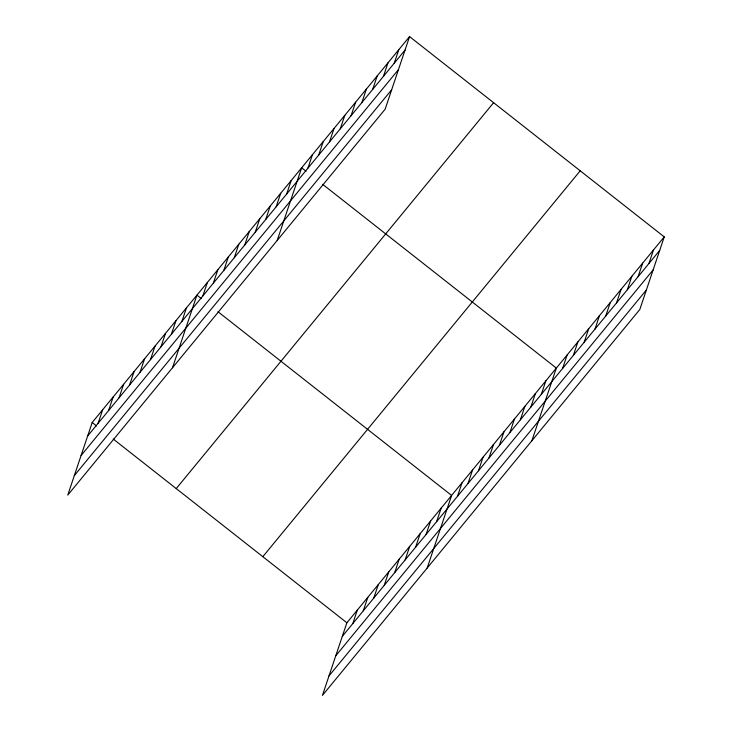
<?xml version="1.0" encoding="UTF-8"?>
<svg xmlns="http://www.w3.org/2000/svg" width="732" height="732" viewBox="0 0 732 732"><rect width="100%" height="100%" fill="white"/><g stroke="black" fill="none" stroke-linecap="round" stroke-linejoin="round"><path stroke-width="1.1" d="M409.563 36.6L92.195 422.492L67.756 495.116L385.123 109.224L409.563 36.6L664.244 236.884L639.805 309.508L322.437 695.4L346.877 622.776L664.244 236.884M98.115 423.288L102.672 409.755M108.592 410.551L113.14 397.028M119.06 397.815L123.617 384.291M129.537 385.087L134.084 371.554M140.004 372.35L144.561 358.817M150.481 359.613L155.038 346.09M160.958 346.877L165.505 333.353M171.425 334.149L175.982 320.616M181.902 321.412L186.45 307.879M172.487 367.775L196.926 295.152L201.3 298.592M202.846 295.938L207.403 282.415M213.323 283.211L217.871 269.678M223.791 270.474L228.347 256.941M234.267 257.737L238.815 244.213M244.735 245L249.292 231.477M255.212 232.273L259.769 218.74M265.689 219.536L270.236 206.003M276.156 206.799L280.713 193.275M286.633 194.062L291.18 180.539M277.218 240.425L301.657 167.802L306.031 171.242M307.898 168.214L312.445 154.681M318.685 155.093L323.242 141.56M329.473 141.971L334.03 128.439M340.27 128.85L344.818 115.327M351.058 115.729L355.606 102.206M361.846 102.608L366.403 89.084M372.634 89.487L377.19 75.963M383.431 76.366L387.978 62.842M394.219 63.245L398.775 49.721M352.797 623.572L357.353 610.04M363.273 610.836L367.821 597.312M373.75 598.099L378.298 584.575M384.218 585.371L388.774 571.838M394.694 572.634L399.242 559.102M405.162 559.898L409.719 546.374M415.639 547.161L420.186 533.637M426.115 534.433L430.663 520.9M436.583 521.696L441.14 508.164M427.168 568.059L451.607 495.436L217.935 311.676M457.527 496.223L462.084 482.699M468.004 483.495L472.552 469.962M478.481 470.758L483.029 457.226M488.949 458.022L493.505 444.498M499.425 445.285L503.973 431.761M509.893 432.557L514.45 419.024M520.37 419.82L524.917 406.287M530.846 407.084L535.394 393.56M541.314 394.347L545.871 380.823M531.899 440.71L556.338 368.086L322.666 184.327M562.579 368.498L567.135 354.965M573.366 355.377L577.923 341.844M584.163 342.256L588.711 328.723M594.951 329.135L599.499 315.602M605.739 316.014L610.296 302.49M616.527 302.892L621.084 289.369M627.324 289.771L631.872 276.248M638.112 276.65L642.669 263.127M648.9 263.529L653.456 250.005M87.639 436.025L405.006 50.124M81.078 455.524L398.446 69.632M74.316 475.617L391.684 89.725M176.238 488.592L493.606 102.69M262.834 556.686L580.202 170.794M342.329 636.309L659.697 250.408M335.759 655.808L653.127 269.916M328.997 675.901L646.365 290M92.195 422.492L96.569 425.933M113.204 439.017L346.877 622.776"/></g></svg>
